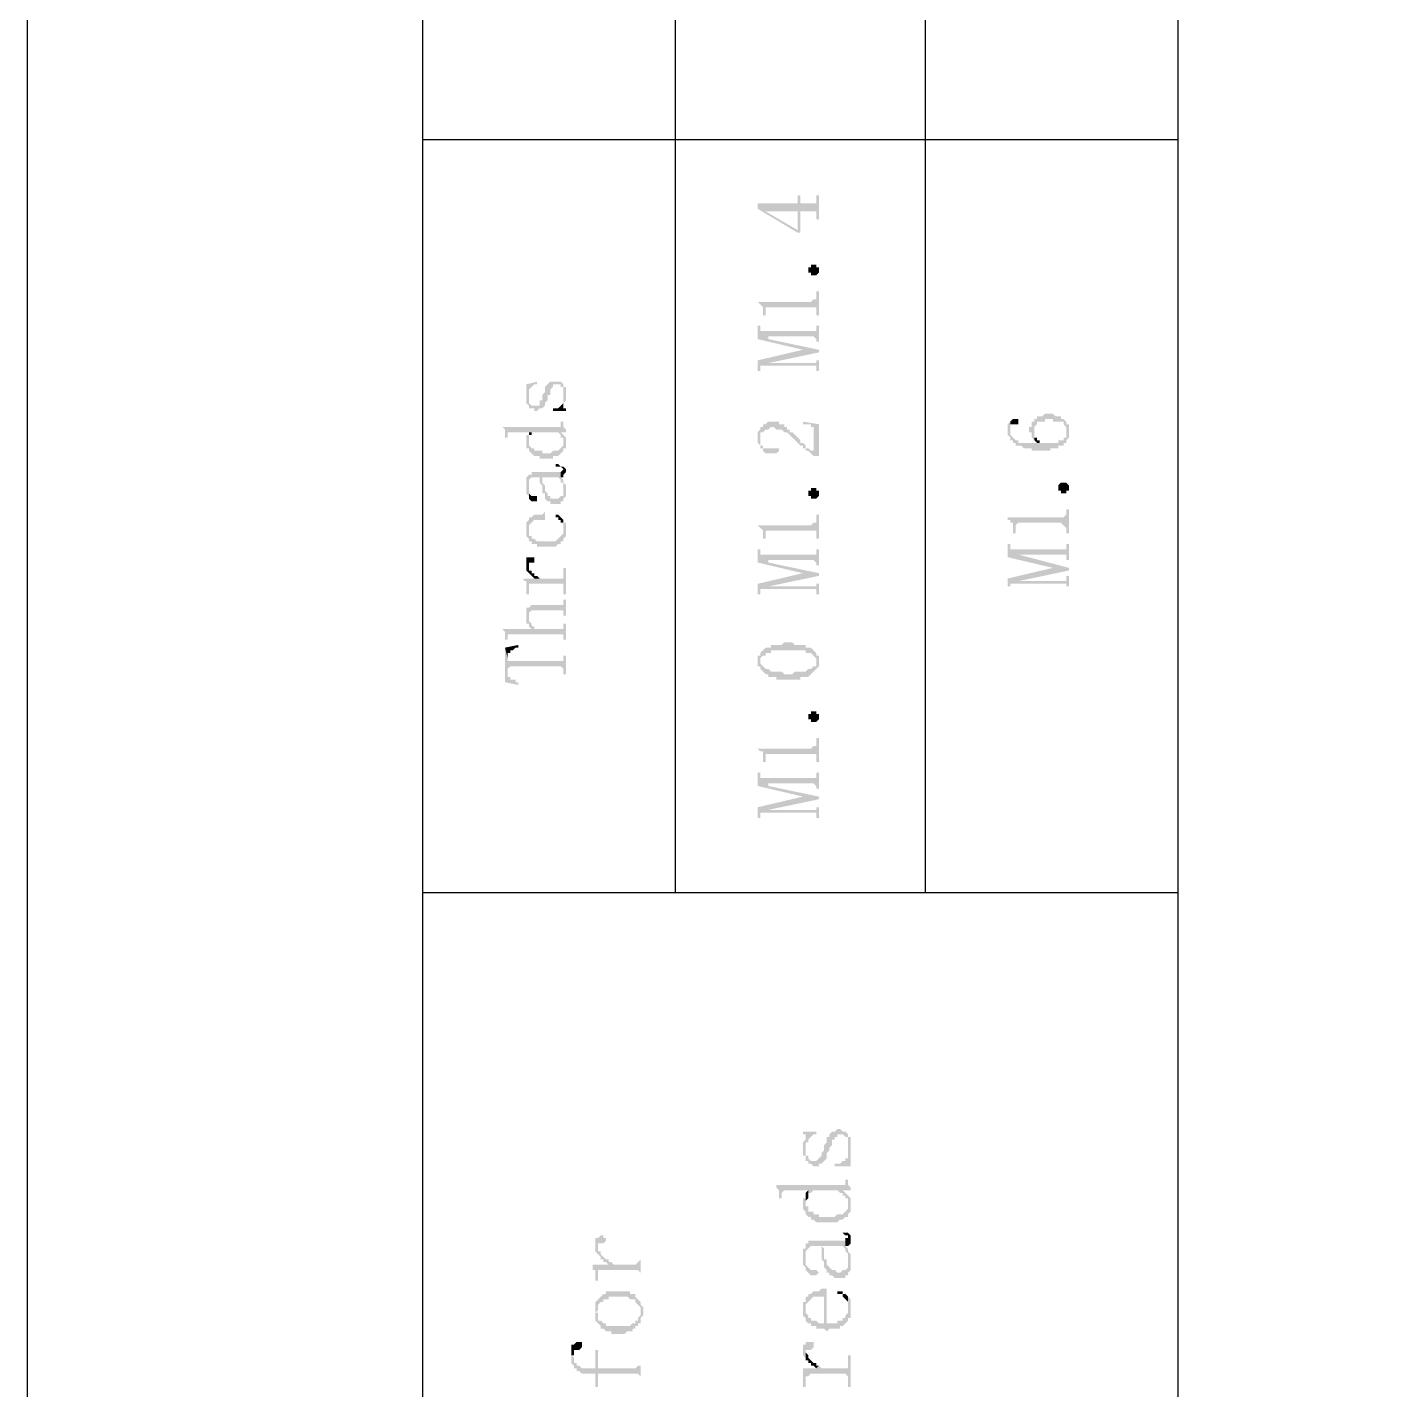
# Model space of a CAD drawing. Header units: millimetres. Extents: x 1186 to 2336, y 1181 to 1549.
# Drawn here: x 1453.55 to 1476.47, y 1390.98 to 1414.1 of the extents above; entities that cross this region are included whole.
import ezdxf

# ---------------------------------------------------------------- set-up
doc = ezdxf.new("R2010")
doc.units = ezdxf.units.MM

msp = doc.modelspace()

# ---------------------------------------------------------------- hatches: boundary and pattern name
at = {"transparency": 33554559}
for points in [[(1465.946, 1411.10742), (1465.946, 1411.01716), (1466.62298, 1410.61097), (1466.66811, 1410.61097), (1466.66811, 1410.97203), (1466.93891, 1410.97203), (1466.93891, 1410.83663), (1466.98404, 1410.83663), (1466.98404, 1411.24282), (1466.93891, 1411.24282), (1466.93891, 1411.15256), (1466.93891, 1411.10742), (1466.66811, 1411.10742), (1466.66811, 1411.24282), (1466.62298, 1411.24282), (1466.62298, 1410.6561), (1466.08139, 1410.97203), (1466.08139, 1410.97203)], [(1465.946, 1411.10742), (1466.08139, 1410.97203), (1466.62298, 1410.97203), (1466.62298, 1410.6561), (1466.62298, 1411.10742)], [(1466.98404, 1409.97912), (1466.98404, 1409.93399), (1466.98404, 1409.93399), (1466.93891, 1409.88885), (1466.84864, 1409.88885), (1466.84864, 1409.93399), (1466.80351, 1409.93399), (1466.80351, 1409.97912), (1466.80351, 1410.02425), (1466.84864, 1410.02425), (1466.84864, 1410.06938), (1466.93891, 1410.06938), (1466.93891, 1410.02425), (1466.98404, 1410.02425), (1466.98404, 1409.97912)], [(1465.946, 1409.43753), (1465.946, 1409.43753), (1465.99113, 1409.3924), (1465.99113, 1409.3924), (1466.03626, 1409.34727), (1466.03626, 1409.30214), (1466.03626, 1409.21187), (1466.08139, 1409.21187), (1466.08139, 1409.34727), (1466.93891, 1409.34727), (1466.93891, 1409.30214), (1466.93891, 1409.21187), (1466.98404, 1409.21187), (1466.98404, 1409.61806), (1466.93891, 1409.61806), (1466.93891, 1409.5278), (1466.93891, 1409.48266), (1466.89377, 1409.48266), (1466.84864, 1409.43753)], [(1465.946, 1409.03134), (1465.946, 1408.80568), (1466.71324, 1408.62515), (1466.71324, 1408.62515), (1466.98404, 1408.58002), (1466.98404, 1408.62515), (1466.12653, 1408.80568), (1466.12653, 1408.85081), (1466.03626, 1408.94108), (1465.99113, 1408.94108), (1465.99113, 1409.03134)], [(1466.03626, 1408.94108), (1466.12653, 1408.85081), (1466.89377, 1408.85081), (1466.93891, 1408.80568), (1466.93891, 1408.76055), (1466.98404, 1408.76055), (1466.98404, 1409.03134), (1466.93891, 1409.03134), (1466.93891, 1408.98621), (1466.93891, 1408.94108), (1466.89377, 1408.94108)], [(1465.946, 1408.44462), (1465.946, 1408.2641), (1465.99113, 1408.2641), (1465.99113, 1408.30923), (1465.99113, 1408.35436), (1466.03626, 1408.35436), (1466.12653, 1408.39949), (1466.98404, 1408.58002), (1466.71324, 1408.62515)], [(1466.03626, 1408.35436), (1466.93891, 1408.35436), (1466.93891, 1408.2641), (1466.98404, 1408.2641), (1466.98404, 1408.44462), (1466.93891, 1408.44462), (1466.93891, 1408.39949), (1466.12653, 1408.39949)], [(1462.0195, 1408.03844), (1462.0195, 1407.9933), (1462.06463, 1407.67738), (1462.06463, 1407.85791), (1462.06463, 1407.90304), (1462.06463, 1407.94817), (1462.10976, 1407.9933), (1462.10976, 1407.9933), (1462.15489, 1408.03844), (1462.20003, 1408.03844), (1462.20003, 1408.08357)], [(1462.0195, 1407.85791), (1462.0195, 1407.76764), (1462.0195, 1407.72251), (1462.06463, 1407.67738), (1462.0195, 1407.9933), (1462.0195, 1407.94817)], [(1462.06463, 1407.67738), (1462.06463, 1407.63225), (1462.15489, 1407.63225), (1462.15489, 1407.58711), (1462.20003, 1407.58711), (1462.24516, 1407.63225), (1462.29029, 1407.63225), (1462.33542, 1407.67738), (1462.33542, 1407.72251), (1462.33542, 1407.72251), (1462.38056, 1407.76764), (1462.38056, 1407.81277), (1462.38056, 1407.85791), (1462.42569, 1407.85791), (1462.42569, 1407.94817), (1462.42569, 1407.94817), (1462.47082, 1407.9933), (1462.47082, 1408.03844), (1462.60622, 1408.03844), (1462.60622, 1407.9933), (1462.65135, 1407.9933), (1462.65135, 1407.94817), (1462.65135, 1407.67738), (1462.65135, 1407.72251), (1462.69648, 1407.76764), (1462.69648, 1407.85791), (1462.69648, 1407.9933), (1462.65135, 1407.9933), (1462.65135, 1408.03844), (1462.65135, 1408.03844), (1462.60622, 1408.08357), (1462.42569, 1408.08357), (1462.38056, 1408.03844), (1462.38056, 1408.03844), (1462.33542, 1407.9933), (1462.33542, 1407.94817), (1462.33542, 1407.90304), (1462.29029, 1407.85791), (1462.29029, 1407.81277), (1462.29029, 1407.76764), (1462.24516, 1407.76764), (1462.24516, 1407.67738), (1462.10976, 1407.67738), (1462.06463, 1407.72251), (1462.06463, 1407.76764), (1462.06463, 1407.85791)], [(1462.47082, 1407.63225), (1462.47082, 1407.58711), (1462.69648, 1407.58711), (1462.69648, 1407.63225), (1462.65135, 1407.63225), (1462.65135, 1407.85791), (1462.65135, 1407.81277), (1462.65135, 1407.72251), (1462.65135, 1407.72251), (1462.60622, 1407.67738), (1462.60622, 1407.67738), (1462.56108, 1407.63225), (1462.51595, 1407.63225)], [(1470.54948, 1407.27119), (1470.54948, 1407.22606), (1470.59461, 1407.22606), (1470.59461, 1407.13579), (1470.59461, 1407.13579), (1470.63974, 1407.09066), (1470.63974, 1407.27119), (1470.63974, 1407.31632), (1470.63974, 1407.31632), (1470.68488, 1407.36145), (1470.68488, 1407.40658), (1470.82027, 1407.40658), (1470.82027, 1407.45172), (1470.95567, 1407.45172), (1470.95567, 1407.40658), (1471.1362, 1407.40658), (1471.1362, 1407.36145), (1471.1362, 1407.36145), (1471.18133, 1407.31632), (1471.18133, 1407.09066), (1471.22646, 1407.13579), (1471.22646, 1407.22606), (1471.22646, 1407.27119), (1471.22646, 1407.36145), (1471.18133, 1407.36145), (1471.18133, 1407.40658), (1471.18133, 1407.40658), (1471.1362, 1407.45172), (1471.09106, 1407.45172), (1471.09106, 1407.49685), (1471.0008, 1407.49685), (1470.95567, 1407.54198), (1470.82027, 1407.54198), (1470.77514, 1407.49685), (1470.68488, 1407.49685), (1470.68488, 1407.45172), (1470.63974, 1407.45172), (1470.63974, 1407.40658), (1470.59461, 1407.40658), (1470.59461, 1407.36145), (1470.59461, 1407.31632), (1470.54948, 1407.31632)], [(1461.61331, 1407.31632), (1461.61331, 1407.31632), (1461.65844, 1407.27119), (1461.65844, 1407.22606), (1461.65844, 1407.13579), (1461.70357, 1407.13579), (1461.70357, 1407.22606), (1462.10976, 1407.22606), (1462.10976, 1407.18092), (1462.10976, 1407.22606), (1462.69648, 1407.22606), (1462.69648, 1407.27119), (1462.69648, 1407.27119), (1462.65135, 1407.31632), (1462.65135, 1407.36145), (1462.65135, 1407.40658), (1462.60622, 1407.40658), (1462.60622, 1407.36145), (1462.60622, 1407.31632), (1462.56108, 1407.31632)], [(1465.946, 1407.13579), (1465.946, 1407.09066), (1465.946, 1407.04553), (1465.99113, 1407.0004), (1465.99113, 1407.13579), (1465.99113, 1407.22606), (1466.03626, 1407.22606), (1466.08139, 1407.27119), (1466.12653, 1407.27119), (1466.17166, 1407.31632), (1466.21679, 1407.31632), (1466.26192, 1407.27119), (1466.35219, 1407.27119), (1466.39732, 1407.22606), (1466.44245, 1407.22606), (1466.48758, 1407.18092), (1466.48758, 1407.18092), (1466.53272, 1407.13579), (1466.53272, 1407.13579), (1466.57785, 1407.09066), (1466.57785, 1407.09066), (1466.62298, 1407.04553), (1466.62298, 1407.04553), (1466.66811, 1407.0004), (1466.71324, 1407.0004), (1466.71324, 1406.95526), (1466.75838, 1406.95526), (1466.75838, 1406.91013), (1466.80351, 1406.91013), (1466.84864, 1406.865), (1466.84864, 1406.865), (1466.89377, 1406.81987), (1466.89377, 1406.91013), (1466.84864, 1406.91013), (1466.80351, 1406.95526), (1466.75838, 1406.95526), (1466.75838, 1407.0004), (1466.75838, 1407.0004), (1466.71324, 1407.04553), (1466.66811, 1407.04553), (1466.66811, 1407.09066), (1466.66811, 1407.09066), (1466.62298, 1407.13579), (1466.62298, 1407.13579), (1466.57785, 1407.18092), (1466.57785, 1407.18092), (1466.53272, 1407.22606), (1466.48758, 1407.22606), (1466.48758, 1407.27119), (1466.44245, 1407.27119), (1466.44245, 1407.31632), (1466.39732, 1407.31632), (1466.39732, 1407.36145), (1466.30705, 1407.36145), (1466.30705, 1407.40658), (1466.12653, 1407.40658), (1466.08139, 1407.36145), (1466.03626, 1407.36145), (1466.03626, 1407.31632), (1465.99113, 1407.31632), (1465.99113, 1407.27119), (1465.99113, 1407.27119), (1465.946, 1407.22606), (1465.946, 1407.18092), (1465.946, 1407.18092)], [(1466.71324, 1407.40658), (1466.71324, 1407.36145), (1466.84864, 1407.36145), (1466.84864, 1407.31632), (1466.89377, 1407.31632), (1466.89377, 1406.81987), (1466.98404, 1406.81987), (1466.98404, 1407.36145)], [(1470.18842, 1407.27119), (1470.18842, 1407.22606), (1470.18842, 1407.18092), (1470.23355, 1407.13579), (1470.23355, 1407.09066), (1470.27869, 1407.09066), (1470.27869, 1407.04553), (1470.32382, 1407.04553), (1470.32382, 1407.0004), (1470.41408, 1407.0004), (1470.45921, 1406.95526), (1470.59461, 1406.95526), (1470.59461, 1406.91013), (1470.91054, 1406.91013), (1470.91054, 1406.95526), (1471.04593, 1406.95526), (1471.04593, 1407.0004), (1471.1362, 1407.0004), (1471.1362, 1407.04553), (1471.18133, 1407.04553), (1471.18133, 1407.09066), (1471.18133, 1407.22606), (1471.18133, 1407.13579), (1471.1362, 1407.13579), (1471.1362, 1407.09066), (1471.04593, 1407.09066), (1471.04593, 1407.04553), (1470.36895, 1407.04553), (1470.36895, 1407.09066), (1470.32382, 1407.09066), (1470.27869, 1407.13579), (1470.27869, 1407.13579), (1470.23355, 1407.18092), (1470.23355, 1407.22606), (1470.23355, 1407.40658), (1470.18842, 1407.36145), (1470.18842, 1407.31632)], [(1470.23355, 1407.40658), (1470.23355, 1407.27119), (1470.23355, 1407.36145), (1470.36895, 1407.36145), (1470.36895, 1407.45172), (1470.27869, 1407.45172)], [(1470.63974, 1407.09066), (1470.63974, 1407.09066), (1470.68488, 1407.04553), (1470.73001, 1407.04553), (1470.73001, 1407.09066), (1470.68488, 1407.09066), (1470.68488, 1407.13579), (1470.63974, 1407.13579), (1470.63974, 1407.18092), (1470.63974, 1407.27119)], [(1462.0195, 1407.04553), (1462.0195, 1407.0004), (1462.0195, 1406.95526), (1462.06463, 1406.95526), (1462.06463, 1406.91013), (1462.06463, 1406.91013), (1462.10976, 1406.865), (1462.10976, 1406.865), (1462.15489, 1406.81987), (1462.24516, 1406.81987), (1462.24516, 1406.77473), (1462.47082, 1406.77473), (1462.47082, 1406.81987), (1462.56108, 1406.81987), (1462.60622, 1406.865), (1462.60622, 1406.865), (1462.65135, 1406.91013), (1462.65135, 1407.04553), (1462.65135, 1407.0004), (1462.65135, 1407.0004), (1462.60622, 1406.95526), (1462.60622, 1406.95526), (1462.56108, 1406.91013), (1462.47082, 1406.91013), (1462.42569, 1406.865), (1462.29029, 1406.865), (1462.29029, 1406.91013), (1462.15489, 1406.91013), (1462.15489, 1406.95526), (1462.10976, 1406.95526), (1462.06463, 1407.0004), (1462.06463, 1407.18092), (1462.0195, 1407.18092), (1462.0195, 1407.13579), (1462.0195, 1407.09066)], [(1462.06463, 1407.18092), (1462.06463, 1407.09066), (1462.06463, 1407.18092), (1462.10976, 1407.18092), (1462.10976, 1407.22606), (1462.06463, 1407.22606)], [(1462.56108, 1407.22606), (1462.60622, 1407.18092), (1462.60622, 1407.13579), (1462.65135, 1407.13579), (1462.65135, 1406.91013), (1462.65135, 1406.95526), (1462.69648, 1406.95526), (1462.69648, 1407.0004), (1462.69648, 1407.04553), (1462.69648, 1407.09066), (1462.69648, 1407.13579), (1462.65135, 1407.18092), (1462.65135, 1407.18092), (1462.60622, 1407.22606)], [(1465.99113, 1407.0004), (1465.99113, 1406.95526), (1466.03626, 1406.95526), (1466.03626, 1406.91013), (1466.03626, 1406.91013), (1466.08139, 1406.865), (1466.26192, 1406.865), (1466.30705, 1406.91013), (1466.30705, 1406.95526), (1466.03626, 1406.95526), (1466.03626, 1407.0004), (1465.99113, 1407.0004), (1465.99113, 1407.09066), (1465.99113, 1407.09066)], [(1462.51595, 1406.68447), (1462.51595, 1406.63934), (1462.60622, 1406.63934), (1462.65135, 1406.59421), (1462.65135, 1406.45881), (1462.65135, 1406.50394), (1462.65135, 1406.50394), (1462.69648, 1406.54907), (1462.69648, 1406.59421), (1462.65135, 1406.63934), (1462.60622, 1406.63934), (1462.56108, 1406.68447)], [(1462.60622, 1406.54907), (1462.60622, 1406.45881), (1462.65135, 1406.45881), (1462.65135, 1406.59421), (1462.65135, 1406.59421)], [(1462.0195, 1406.32341), (1462.0195, 1406.27828), (1462.0195, 1406.18802), (1462.0195, 1406.18802), (1462.06463, 1406.14288), (1462.06463, 1406.32341), (1462.06463, 1406.41368), (1462.06463, 1406.41368), (1462.10976, 1406.45881), (1462.24516, 1406.45881), (1462.24516, 1406.36854), (1462.29029, 1406.32341), (1462.29029, 1406.27828), (1462.29029, 1406.45881), (1462.56108, 1406.45881), (1462.60622, 1406.41368), (1462.60622, 1406.36854), (1462.65135, 1406.36854), (1462.65135, 1406.27828), (1462.65135, 1406.23315), (1462.65135, 1406.41368), (1462.65135, 1406.41368), (1462.60622, 1406.45881), (1462.60622, 1406.54907), (1462.10976, 1406.54907), (1462.10976, 1406.50394), (1462.06463, 1406.50394), (1462.0195, 1406.45881)], [(1462.29029, 1406.27828), (1462.29029, 1406.18802), (1462.33542, 1406.18802), (1462.33542, 1406.14288), (1462.33542, 1406.09775), (1462.33542, 1406.09775), (1462.38056, 1406.05262), (1462.42569, 1406.05262), (1462.42569, 1406.00749), (1462.60622, 1406.00749), (1462.60622, 1406.05262), (1462.65135, 1406.05262), (1462.65135, 1406.09775), (1462.65135, 1406.09775), (1462.69648, 1406.14288), (1462.69648, 1406.23315), (1462.69648, 1406.27828), (1462.69648, 1406.32341), (1462.65135, 1406.36854), (1462.65135, 1406.18802), (1462.65135, 1406.14288), (1462.60622, 1406.14288), (1462.56108, 1406.09775), (1462.42569, 1406.09775), (1462.42569, 1406.14288), (1462.38056, 1406.14288), (1462.38056, 1406.18802), (1462.38056, 1406.18802), (1462.33542, 1406.23315), (1462.33542, 1406.27828), (1462.33542, 1406.32341), (1462.29029, 1406.36854), (1462.29029, 1406.45881)], [(1471.22646, 1406.27828), (1471.22646, 1406.23315), (1471.18133, 1406.23315), (1471.18133, 1406.18802), (1471.09106, 1406.18802), (1471.09106, 1406.23315), (1471.04593, 1406.23315), (1471.04593, 1406.27828), (1471.04593, 1406.32341), (1471.04593, 1406.32341), (1471.09106, 1406.36854), (1471.18133, 1406.36854), (1471.22646, 1406.32341), (1471.22646, 1406.27828)], [(1462.06463, 1406.14288), (1462.06463, 1406.09775), (1462.06463, 1406.09775), (1462.10976, 1406.05262), (1462.20003, 1406.05262), (1462.20003, 1406.09775), (1462.20003, 1406.14288), (1462.10976, 1406.14288), (1462.06463, 1406.18802), (1462.06463, 1406.32341)], [(1466.98404, 1406.18802), (1466.98404, 1406.14288), (1466.98404, 1406.14288), (1466.93891, 1406.09775), (1466.84864, 1406.09775), (1466.84864, 1406.14288), (1466.80351, 1406.14288), (1466.80351, 1406.18802), (1466.80351, 1406.23315), (1466.84864, 1406.23315), (1466.84864, 1406.27828), (1466.93891, 1406.27828), (1466.93891, 1406.23315), (1466.98404, 1406.23315), (1466.98404, 1406.18802)], [(1462.0195, 1405.69156), (1462.06463, 1405.6013), (1462.06463, 1405.64643), (1462.06463, 1405.64643), (1462.10976, 1405.69156), (1462.10976, 1405.69156), (1462.15489, 1405.73669), (1462.33542, 1405.73669), (1462.33542, 1405.28537), (1462.51595, 1405.28537), (1462.56108, 1405.3305), (1462.60622, 1405.3305), (1462.60622, 1405.37564), (1462.65135, 1405.37564), (1462.65135, 1405.42077), (1462.65135, 1405.42077), (1462.69648, 1405.4659), (1462.69648, 1405.51103), (1462.69648, 1405.6013), (1462.69648, 1405.64643), (1462.69648, 1405.69156), (1462.65135, 1405.69156), (1462.65135, 1405.73669), (1462.65135, 1405.6013), (1462.65135, 1405.51103), (1462.65135, 1405.51103), (1462.60622, 1405.4659), (1462.60622, 1405.4659), (1462.56108, 1405.42077), (1462.56108, 1405.42077), (1462.51595, 1405.37564), (1462.33542, 1405.37564), (1462.33542, 1405.87209), (1462.33542, 1405.87209), (1462.29029, 1405.82696), (1462.15489, 1405.82696), (1462.10976, 1405.78183), (1462.06463, 1405.78183), (1462.06463, 1405.73669), (1462.06463, 1405.73669)], [(1470.18842, 1405.78183), (1470.18842, 1405.73669), (1470.23355, 1405.73669), (1470.23355, 1405.69156), (1470.27869, 1405.69156), (1470.27869, 1405.64643), (1470.27869, 1405.51103), (1470.32382, 1405.51103), (1470.32382, 1405.64643), (1470.32382, 1405.64643), (1470.36895, 1405.69156), (1471.09106, 1405.69156), (1471.1362, 1405.64643), (1471.1362, 1405.64643), (1471.18133, 1405.6013), (1471.18133, 1405.51103), (1471.22646, 1405.51103), (1471.22646, 1405.91722), (1471.18133, 1405.91722), (1471.18133, 1405.82696), (1471.18133, 1405.82696), (1471.1362, 1405.78183), (1471.09106, 1405.78183)], [(1462.0195, 1405.55617), (1462.0195, 1405.4659), (1462.0195, 1405.4659), (1462.06463, 1405.42077), (1462.06463, 1405.37564), (1462.10976, 1405.37564), (1462.10976, 1405.3305), (1462.20003, 1405.3305), (1462.20003, 1405.28537), (1462.33542, 1405.28537), (1462.33542, 1405.37564), (1462.20003, 1405.37564), (1462.15489, 1405.42077), (1462.10976, 1405.42077), (1462.10976, 1405.4659), (1462.06463, 1405.4659), (1462.06463, 1405.51103), (1462.06463, 1405.6013), (1462.0195, 1405.69156), (1462.0195, 1405.64643), (1462.0195, 1405.6013)], [(1462.51595, 1405.78183), (1462.56108, 1405.78183), (1462.56108, 1405.73669), (1462.60622, 1405.73669), (1462.60622, 1405.69156), (1462.65135, 1405.69156), (1462.65135, 1405.64643), (1462.65135, 1405.6013), (1462.65135, 1405.73669), (1462.65135, 1405.73669), (1462.60622, 1405.78183), (1462.60622, 1405.78183), (1462.56108, 1405.82696), (1462.51595, 1405.82696)], [(1465.946, 1405.64643), (1465.946, 1405.64643), (1465.99113, 1405.6013), (1465.99113, 1405.6013), (1466.03626, 1405.55617), (1466.03626, 1405.51103), (1466.03626, 1405.42077), (1466.08139, 1405.42077), (1466.08139, 1405.55617), (1466.93891, 1405.55617), (1466.93891, 1405.51103), (1466.93891, 1405.42077), (1466.98404, 1405.42077), (1466.98404, 1405.82696), (1466.93891, 1405.82696), (1466.93891, 1405.73669), (1466.93891, 1405.69156), (1466.89377, 1405.69156), (1466.84864, 1405.64643)], [(1465.946, 1405.24024), (1465.946, 1405.01458), (1466.71324, 1404.83405), (1466.71324, 1404.83405), (1466.98404, 1404.78892), (1466.98404, 1404.83405), (1466.12653, 1405.01458), (1466.12653, 1405.05971), (1466.03626, 1405.14998), (1465.99113, 1405.14998), (1465.99113, 1405.24024)], [(1466.03626, 1405.14998), (1466.12653, 1405.05971), (1466.89377, 1405.05971), (1466.93891, 1405.01458), (1466.93891, 1404.96945), (1466.98404, 1404.96945), (1466.98404, 1405.24024), (1466.93891, 1405.24024), (1466.93891, 1405.19511), (1466.93891, 1405.14998), (1466.89377, 1405.14998)], [(1470.18842, 1405.3305), (1470.18842, 1405.10484), (1470.95567, 1404.92432), (1470.95567, 1404.92432), (1471.22646, 1404.87918), (1471.22646, 1404.92432), (1470.36895, 1405.14998), (1470.36895, 1405.14998), (1470.27869, 1405.24024), (1470.23355, 1405.24024), (1470.23355, 1405.28537), (1470.23355, 1405.3305)], [(1470.27869, 1405.24024), (1470.36895, 1405.14998), (1471.18133, 1405.14998), (1471.18133, 1405.10484), (1471.18133, 1405.05971), (1471.22646, 1405.05971), (1471.22646, 1405.3305), (1471.18133, 1405.3305), (1471.18133, 1405.28537), (1471.18133, 1405.24024), (1471.1362, 1405.24024)], [(1462.0195, 1405.01458), (1462.0195, 1404.92432), (1462.0195, 1404.87918), (1462.06463, 1404.83405), (1462.06463, 1404.96945), (1462.06463, 1405.01458), (1462.15489, 1405.01458), (1462.15489, 1405.05971), (1462.15489, 1405.10484), (1462.0195, 1405.10484), (1462.0195, 1405.05971)], [(1462.06463, 1404.83405), (1462.06463, 1404.83405), (1462.10976, 1404.78892), (1462.10976, 1404.78892), (1462.15489, 1404.74379), (1462.24516, 1404.74379), (1462.20003, 1404.78892), (1462.15489, 1404.78892), (1462.15489, 1404.83405), (1462.10976, 1404.83405), (1462.10976, 1404.87918), (1462.06463, 1404.87918), (1462.06463, 1404.92432), (1462.06463, 1404.96945)], [(1461.97437, 1404.74379), (1461.97437, 1404.69865), (1462.0195, 1404.69865), (1462.0195, 1404.60839), (1462.0195, 1404.56326), (1462.0195, 1404.47299), (1462.06463, 1404.47299), (1462.06463, 1404.60839), (1462.06463, 1404.65352), (1462.65135, 1404.65352), (1462.65135, 1404.60839), (1462.65135, 1404.47299), (1462.69648, 1404.47299), (1462.69648, 1404.92432), (1462.65135, 1404.92432), (1462.65135, 1404.78892), (1462.65135, 1404.74379), (1462.20003, 1404.74379)], [(1465.946, 1404.65352), (1465.946, 1404.47299), (1465.99113, 1404.47299), (1465.99113, 1404.51813), (1465.99113, 1404.56326), (1466.03626, 1404.56326), (1466.12653, 1404.60839), (1466.98404, 1404.78892), (1466.71324, 1404.83405)], [(1470.18842, 1404.74379), (1470.18842, 1404.60839), (1470.23355, 1404.60839), (1470.23355, 1404.65352), (1470.27869, 1404.65352), (1470.36895, 1404.69865), (1471.22646, 1404.87918), (1470.95567, 1404.92432)], [(1470.27869, 1404.65352), (1471.18133, 1404.65352), (1471.18133, 1404.60839), (1471.22646, 1404.60839), (1471.22646, 1404.78892), (1471.18133, 1404.78892), (1471.18133, 1404.74379), (1471.18133, 1404.69865), (1470.36895, 1404.69865)], [(1466.03626, 1404.56326), (1466.93891, 1404.56326), (1466.93891, 1404.47299), (1466.98404, 1404.47299), (1466.98404, 1404.65352), (1466.93891, 1404.65352), (1466.93891, 1404.60839), (1466.12653, 1404.60839)], [(1462.0195, 1404.11194), (1462.0195, 1404.0668), (1462.0195, 1403.97654), (1462.06463, 1403.97654), (1462.06463, 1403.93141), (1462.06463, 1403.93141), (1462.10976, 1403.88628), (1462.10976, 1403.88628), (1462.15489, 1403.93141), (1462.10976, 1403.93141), (1462.10976, 1403.97654), (1462.10976, 1403.97654), (1462.06463, 1404.02167), (1462.06463, 1404.24733), (1462.0195, 1404.24733), (1462.0195, 1404.15707), (1462.0195, 1404.15707)], [(1462.06463, 1404.24733), (1462.06463, 1404.11194), (1462.06463, 1404.15707), (1462.10976, 1404.2022), (1462.65135, 1404.2022), (1462.65135, 1404.11194), (1462.69648, 1404.11194), (1462.69648, 1404.38273), (1462.65135, 1404.38273), (1462.65135, 1404.3376), (1462.65135, 1404.29247), (1462.10976, 1404.29247)], [(1461.61331, 1403.88628), (1461.61331, 1403.88628), (1461.65844, 1403.84114), (1461.65844, 1403.79601), (1461.65844, 1403.70575), (1461.70357, 1403.70575), (1461.70357, 1403.75088), (1461.70357, 1403.79601), (1462.65135, 1403.79601), (1462.65135, 1403.70575), (1462.69648, 1403.70575), (1462.69648, 1403.97654), (1462.65135, 1403.97654), (1462.65135, 1403.93141), (1462.65135, 1403.88628), (1462.15489, 1403.88628), (1462.15489, 1403.93141), (1462.10976, 1403.88628)], [(1461.65844, 1403.57035), (1461.70357, 1403.38982), (1461.70357, 1403.48009), (1461.74871, 1403.48009), (1461.74871, 1403.52522), (1461.79384, 1403.52522), (1461.83897, 1403.57035), (1461.8841, 1403.57035), (1461.8841, 1403.61548)], [(1461.65844, 1403.57035), (1461.65844, 1402.98363), (1461.8841, 1402.9385), (1461.8841, 1402.98363), (1461.83897, 1402.98363), (1461.83897, 1403.02876), (1461.74871, 1403.02876), (1461.74871, 1403.0739), (1461.70357, 1403.0739), (1461.70357, 1403.16416), (1461.70357, 1403.38982)], [(1465.946, 1403.34469), (1465.946, 1403.25443), (1465.99113, 1403.25443), (1465.99113, 1403.20929), (1465.99113, 1403.34469), (1465.99113, 1403.38982), (1465.99113, 1403.38982), (1466.03626, 1403.43495), (1466.08139, 1403.43495), (1466.08139, 1403.48009), (1466.17166, 1403.48009), (1466.17166, 1403.52522), (1466.75838, 1403.52522), (1466.75838, 1403.48009), (1466.84864, 1403.48009), (1466.89377, 1403.43495), (1466.89377, 1403.43495), (1466.93891, 1403.38982), (1466.93891, 1403.34469), (1466.93891, 1403.48009), (1466.93891, 1403.48009), (1466.89377, 1403.52522), (1466.89377, 1403.52522), (1466.84864, 1403.57035), (1466.75838, 1403.57035), (1466.75838, 1403.61548), (1466.57785, 1403.61548), (1466.53272, 1403.66061), (1466.39732, 1403.66061), (1466.35219, 1403.61548), (1466.17166, 1403.61548), (1466.17166, 1403.57035), (1466.08139, 1403.57035), (1466.03626, 1403.52522), (1466.03626, 1403.52522), (1465.99113, 1403.48009), (1465.99113, 1403.43495), (1465.946, 1403.43495)], [(1461.70357, 1403.38982), (1461.70357, 1403.16416), (1461.70357, 1403.20929), (1461.70357, 1403.20929), (1461.74871, 1403.25443), (1462.60622, 1403.25443), (1462.65135, 1403.20929), (1462.65135, 1403.11903), (1462.69648, 1403.11903), (1462.69648, 1403.43495), (1462.65135, 1403.43495), (1462.65135, 1403.38982), (1462.65135, 1403.34469), (1461.70357, 1403.34469)], [(1465.99113, 1403.20929), (1466.03626, 1403.16416), (1466.03626, 1403.16416), (1466.08139, 1403.11903), (1466.12653, 1403.11903), (1466.12653, 1403.0739), (1466.26192, 1403.0739), (1466.26192, 1403.02876), (1466.66811, 1403.02876), (1466.66811, 1403.0739), (1466.80351, 1403.0739), (1466.84864, 1403.11903), (1466.84864, 1403.11903), (1466.89377, 1403.16416), (1466.89377, 1403.16416), (1466.93891, 1403.20929), (1466.93891, 1403.20929), (1466.98404, 1403.25443), (1466.98404, 1403.29956), (1466.98404, 1403.34469), (1466.98404, 1403.38982), (1466.98404, 1403.43495), (1466.93891, 1403.43495), (1466.93891, 1403.48009), (1466.93891, 1403.29956), (1466.93891, 1403.25443), (1466.89377, 1403.25443), (1466.84864, 1403.20929), (1466.80351, 1403.20929), (1466.75838, 1403.16416), (1466.57785, 1403.16416), (1466.53272, 1403.11903), (1466.39732, 1403.11903), (1466.35219, 1403.16416), (1466.17166, 1403.16416), (1466.12653, 1403.20929), (1466.08139, 1403.20929), (1466.03626, 1403.25443), (1466.03626, 1403.25443), (1465.99113, 1403.29956), (1465.99113, 1403.34469)], [(1466.98404, 1402.39691), (1466.98404, 1402.35178), (1466.98404, 1402.35178), (1466.93891, 1402.30665), (1466.84864, 1402.30665), (1466.84864, 1402.35178), (1466.80351, 1402.35178), (1466.80351, 1402.39691), (1466.80351, 1402.44205), (1466.84864, 1402.44205), (1466.84864, 1402.48718), (1466.93891, 1402.48718), (1466.93891, 1402.44205), (1466.98404, 1402.44205), (1466.98404, 1402.39691)], [(1465.946, 1401.85533), (1465.946, 1401.85533), (1465.99113, 1401.8102), (1466.03626, 1401.8102), (1466.03626, 1401.76506), (1466.03626, 1401.71993), (1466.03626, 1401.62967), (1466.08139, 1401.62967), (1466.08139, 1401.76506), (1466.93891, 1401.76506), (1466.93891, 1401.71993), (1466.93891, 1401.62967), (1466.98404, 1401.62967), (1466.98404, 1402.03586), (1466.93891, 1402.03586), (1466.93891, 1401.94559), (1466.93891, 1401.90046), (1466.89377, 1401.90046), (1466.84864, 1401.85533)], [(1465.946, 1401.44914), (1465.946, 1401.22348), (1466.71324, 1401.04295), (1466.71324, 1401.04295), (1466.98404, 1400.99782), (1466.98404, 1401.04295), (1466.12653, 1401.22348), (1466.12653, 1401.26861), (1466.03626, 1401.35887), (1465.99113, 1401.35887), (1465.99113, 1401.44914)], [(1466.03626, 1401.35887), (1466.12653, 1401.26861), (1466.89377, 1401.26861), (1466.93891, 1401.22348), (1466.93891, 1401.17835), (1466.98404, 1401.17835), (1466.98404, 1401.44914), (1466.93891, 1401.44914), (1466.93891, 1401.40401), (1466.93891, 1401.35887), (1466.89377, 1401.35887)], [(1465.946, 1400.86242), (1465.946, 1400.68189), (1465.99113, 1400.68189), (1465.99113, 1400.72702), (1465.99113, 1400.77216), (1466.03626, 1400.77216), (1466.12653, 1400.81729), (1466.98404, 1400.99782), (1466.71324, 1401.04295)], [(1466.03626, 1400.77216), (1466.93891, 1400.77216), (1466.93891, 1400.68189), (1466.98404, 1400.68189), (1466.98404, 1400.86242), (1466.93891, 1400.86242), (1466.93891, 1400.81729), (1466.12653, 1400.81729)], [(1466.71324, 1395.35629), (1466.71324, 1395.31116), (1466.75838, 1395.31116), (1466.75838, 1394.90497), (1466.75838, 1395.0855), (1466.75838, 1395.17577), (1466.80351, 1395.17577), (1466.80351, 1395.2209), (1466.84864, 1395.26603), (1466.84864, 1395.26603), (1466.89377, 1395.31116), (1466.93891, 1395.31116), (1466.93891, 1395.35629)], [(1466.71324, 1395.0855), (1466.71324, 1394.95011), (1466.75838, 1394.95011), (1466.75838, 1394.90497), (1466.75838, 1395.26603), (1466.75838, 1395.2209), (1466.71324, 1395.17577)], [(1466.75838, 1394.90497), (1466.75838, 1394.85984), (1466.80351, 1394.85984), (1466.80351, 1394.81471), (1466.84864, 1394.81471), (1466.89377, 1394.76958), (1466.98404, 1394.76958), (1466.98404, 1394.81471), (1467.02917, 1394.81471), (1467.0743, 1394.85984), (1467.0743, 1394.85984), (1467.11943, 1394.90497), (1467.11943, 1394.99524), (1467.16457, 1395.04037), (1467.16457, 1395.0855), (1467.2097, 1395.13063), (1467.2097, 1395.2209), (1467.25483, 1395.2209), (1467.25483, 1395.26603), (1467.29996, 1395.26603), (1467.29996, 1395.31116), (1467.39023, 1395.31116), (1467.43536, 1395.26603), (1467.48049, 1395.26603), (1467.48049, 1395.2209), (1467.48049, 1395.0855), (1467.52562, 1394.85984), (1467.52562, 1394.90497), (1467.52562, 1394.99524), (1467.52562, 1395.17577), (1467.52562, 1395.26603), (1467.48049, 1395.26603), (1467.48049, 1395.31116), (1467.48049, 1395.31116), (1467.43536, 1395.35629), (1467.39023, 1395.35629), (1467.34509, 1395.40143), (1467.29996, 1395.40143), (1467.25483, 1395.35629), (1467.2097, 1395.35629), (1467.16457, 1395.31116), (1467.16457, 1395.26603), (1467.11943, 1395.26603), (1467.11943, 1395.17577), (1467.0743, 1395.13063), (1467.0743, 1395.04037), (1467.02917, 1394.99524), (1467.02917, 1394.95011), (1466.98404, 1394.90497), (1466.98404, 1394.90497), (1466.93891, 1394.85984), (1466.84864, 1394.85984), (1466.80351, 1394.90497), (1466.80351, 1394.95011), (1466.75838, 1394.95011), (1466.75838, 1395.0855)], [(1467.25483, 1394.81471), (1467.25483, 1394.76958), (1467.52562, 1394.76958), (1467.52562, 1394.81471), (1467.52562, 1394.85984), (1467.52562, 1394.85984), (1467.48049, 1395.0855), (1467.48049, 1394.99524), (1467.48049, 1394.90497), (1467.43536, 1394.90497), (1467.43536, 1394.85984), (1467.39023, 1394.85984), (1467.34509, 1394.81471), (1467.29996, 1394.81471)], [(1466.26192, 1394.45365), (1466.26192, 1394.40852), (1466.30705, 1394.36339), (1466.30705, 1394.22799), (1466.35219, 1394.22799), (1466.35219, 1394.31825), (1466.35219, 1394.31825), (1466.39732, 1394.36339), (1466.80351, 1394.36339), (1466.80351, 1394.31825), (1466.84864, 1394.31825), (1466.89377, 1394.36339), (1467.29996, 1394.36339), (1467.34509, 1394.31825), (1467.39023, 1394.31825), (1467.39023, 1394.36339), (1467.52562, 1394.36339), (1467.52562, 1394.40852), (1467.48049, 1394.45365), (1467.48049, 1394.54392), (1467.43536, 1394.54392), (1467.43536, 1394.49878), (1467.43536, 1394.45365), (1467.39023, 1394.45365)], [(1466.75838, 1394.27312), (1466.75838, 1394.13773), (1466.75838, 1394.18286), (1466.80351, 1394.22799), (1466.80351, 1394.27312), (1466.80351, 1394.36339), (1466.80351, 1394.36339), (1466.75838, 1394.31825)], [(1467.39023, 1394.31825), (1467.39023, 1394.27312), (1467.43536, 1394.27312), (1467.43536, 1394.22799), (1467.48049, 1394.22799), (1467.48049, 1393.9572), (1467.52562, 1394.00233), (1467.52562, 1394.13773), (1467.52562, 1394.18286), (1467.52562, 1394.22799), (1467.48049, 1394.27312), (1467.48049, 1394.27312), (1467.43536, 1394.31825), (1467.43536, 1394.31825), (1467.39023, 1394.36339)], [(1466.71324, 1394.13773), (1466.71324, 1394.04746), (1466.75838, 1394.00233), (1466.75838, 1393.9572), (1466.80351, 1393.91207), (1466.84864, 1393.91207), (1466.84864, 1393.86693), (1466.89377, 1393.86693), (1466.93891, 1393.8218), (1467.29996, 1393.8218), (1467.34509, 1393.86693), (1467.39023, 1393.86693), (1467.43536, 1393.91207), (1467.48049, 1393.91207), (1467.48049, 1394.13773), (1467.48049, 1394.04746), (1467.43536, 1394.00233), (1467.43536, 1394.00233), (1467.39023, 1393.9572), (1467.29996, 1393.9572), (1467.25483, 1393.91207), (1466.98404, 1393.91207), (1466.98404, 1393.9572), (1466.89377, 1393.9572), (1466.89377, 1394.00233), (1466.80351, 1394.00233), (1466.80351, 1394.09259), (1466.75838, 1394.09259), (1466.75838, 1394.27312), (1466.75838, 1394.22799), (1466.71324, 1394.22799), (1466.71324, 1394.18286)], [(1467.34509, 1393.64127), (1467.39023, 1393.64127), (1467.43536, 1393.59614), (1467.48049, 1393.59614), (1467.48049, 1393.41561), (1467.52562, 1393.46074), (1467.52562, 1393.55101), (1467.52562, 1393.59614), (1467.48049, 1393.64127), (1467.39023, 1393.64127)], [(1463.19293, 1393.41561), (1463.19293, 1393.32535), (1463.19293, 1393.32535), (1463.23807, 1393.28021), (1463.23807, 1393.41561), (1463.23807, 1393.46074), (1463.32833, 1393.46074), (1463.37346, 1393.50588), (1463.37346, 1393.55101), (1463.32833, 1393.55101), (1463.32833, 1393.59614), (1463.2832, 1393.59614), (1463.23807, 1393.55101), (1463.19293, 1393.55101), (1463.19293, 1393.46074)], [(1463.23807, 1393.28021), (1463.23807, 1393.28021), (1463.2832, 1393.23508), (1463.2832, 1393.18995), (1463.32833, 1393.18995), (1463.32833, 1393.14482), (1463.37346, 1393.14482), (1463.4186, 1393.09969), (1463.4186, 1393.18995), (1463.37346, 1393.18995), (1463.32833, 1393.23508), (1463.32833, 1393.23508), (1463.2832, 1393.28021), (1463.2832, 1393.32535), (1463.23807, 1393.32535), (1463.23807, 1393.41561)], [(1466.71324, 1393.23508), (1466.71324, 1393.18995), (1466.71324, 1393.09969), (1466.75838, 1393.05455), (1466.75838, 1393.00942), (1466.75838, 1393.23508), (1466.75838, 1393.32535), (1466.80351, 1393.37048), (1466.80351, 1393.37048), (1466.84864, 1393.41561), (1467.02917, 1393.41561), (1467.02917, 1393.18995), (1467.02917, 1393.41561), (1467.39023, 1393.41561), (1467.43536, 1393.37048), (1467.43536, 1393.32535), (1467.43536, 1393.32535), (1467.48049, 1393.28021), (1467.48049, 1393.23508), (1467.48049, 1393.14482), (1467.48049, 1393.32535), (1467.48049, 1393.37048), (1467.43536, 1393.41561), (1467.43536, 1393.50588), (1466.80351, 1393.50588), (1466.80351, 1393.46074), (1466.75838, 1393.46074), (1466.75838, 1393.37048), (1466.71324, 1393.37048), (1466.71324, 1393.28021)], [(1467.02917, 1393.18995), (1467.0743, 1393.14482), (1467.0743, 1393.05455), (1467.0743, 1393.05455), (1467.11943, 1393.00942), (1467.11943, 1392.96429), (1467.16457, 1392.96429), (1467.16457, 1392.91916), (1467.2097, 1392.91916), (1467.25483, 1392.87403), (1467.43536, 1392.87403), (1467.43536, 1392.91916), (1467.48049, 1392.91916), (1467.48049, 1392.96429), (1467.52562, 1393.00942), (1467.52562, 1393.14482), (1467.52562, 1393.23508), (1467.52562, 1393.28021), (1467.52562, 1393.28021), (1467.48049, 1393.32535), (1467.48049, 1393.05455), (1467.48049, 1393.05455), (1467.43536, 1393.00942), (1467.39023, 1393.00942), (1467.34509, 1392.96429), (1467.29996, 1392.96429), (1467.25483, 1393.00942), (1467.2097, 1393.00942), (1467.16457, 1393.05455), (1467.16457, 1393.05455), (1467.11943, 1393.09969), (1467.11943, 1393.18995), (1467.0743, 1393.18995), (1467.0743, 1393.37048), (1467.02917, 1393.41561)], [(1467.43536, 1393.50588), (1467.43536, 1393.41561), (1467.48049, 1393.41561), (1467.48049, 1393.55101), (1467.43536, 1393.55101)], [(1463.1478, 1393.09969), (1463.1478, 1393.00942), (1463.19293, 1393.00942), (1463.19293, 1392.91916), (1463.19293, 1392.82889), (1463.23807, 1392.82889), (1463.23807, 1392.96429), (1463.23807, 1393.00942), (1463.91505, 1393.00942), (1463.96018, 1392.96429), (1463.96018, 1392.82889), (1463.96018, 1393.32535), (1463.96018, 1393.18995), (1463.96018, 1393.18995), (1463.91505, 1393.14482), (1463.91505, 1393.14482), (1463.86992, 1393.09969), (1463.50886, 1393.09969), (1463.46373, 1393.14482), (1463.4186, 1393.14482), (1463.4186, 1393.09969)], [(1466.75838, 1393.00942), (1466.75838, 1393.00942), (1466.80351, 1392.96429), (1466.80351, 1392.96429), (1466.84864, 1392.91916), (1466.93891, 1392.91916), (1466.98404, 1392.96429), (1466.93891, 1393.00942), (1466.84864, 1393.00942), (1466.80351, 1393.05455), (1466.80351, 1393.05455), (1466.75838, 1393.09969), (1466.75838, 1393.23508)], [(1466.75838, 1392.46784), (1466.75838, 1392.37757), (1466.75838, 1392.4227), (1466.75838, 1392.4227), (1466.80351, 1392.46784), (1466.80351, 1392.46784), (1466.84864, 1392.51297), (1466.84864, 1392.51297), (1466.89377, 1392.5581), (1467.0743, 1392.5581), (1467.0743, 1392.01651), (1467.11943, 1391.97138), (1467.11943, 1391.97138), (1467.16457, 1392.01651), (1467.34509, 1392.01651), (1467.34509, 1392.06165), (1467.39023, 1392.06165), (1467.43536, 1392.10678), (1467.43536, 1392.10678), (1467.48049, 1392.15191), (1467.48049, 1392.19704), (1467.52562, 1392.19704), (1467.52562, 1392.37757), (1467.52562, 1392.46784), (1467.52562, 1392.51297), (1467.48049, 1392.5581), (1467.48049, 1392.37757), (1467.48049, 1392.28731), (1467.48049, 1392.28731), (1467.43536, 1392.24217), (1467.43536, 1392.19704), (1467.39023, 1392.19704), (1467.39023, 1392.15191), (1467.29996, 1392.15191), (1467.29996, 1392.10678), (1467.11943, 1392.10678), (1467.11943, 1392.6935), (1467.02917, 1392.6935), (1466.98404, 1392.64836), (1466.89377, 1392.64836), (1466.84864, 1392.60323), (1466.80351, 1392.60323), (1466.80351, 1392.5581), (1466.75838, 1392.5581), (1466.75838, 1392.51297)], [(1463.19293, 1392.46784), (1463.19293, 1392.28731), (1463.19293, 1392.28731), (1463.23807, 1392.33244), (1463.23807, 1392.37757), (1463.23807, 1392.4227), (1463.2832, 1392.46784), (1463.32833, 1392.46784), (1463.32833, 1392.51297), (1463.4186, 1392.51297), (1463.4186, 1392.5581), (1463.73452, 1392.5581), (1463.77965, 1392.51297), (1463.86992, 1392.51297), (1463.86992, 1392.46784), (1463.86992, 1392.46784), (1463.91505, 1392.4227), (1463.91505, 1392.4227), (1463.96018, 1392.37757), (1463.96018, 1392.10678), (1463.96018, 1392.19704), (1464.00531, 1392.24217), (1464.00531, 1392.33244), (1464.00531, 1392.37757), (1463.96018, 1392.4227), (1463.96018, 1392.46784), (1463.96018, 1392.46784), (1463.91505, 1392.51297), (1463.91505, 1392.51297), (1463.86992, 1392.5581), (1463.86992, 1392.60323), (1463.77965, 1392.60323), (1463.77965, 1392.64836), (1463.37346, 1392.64836), (1463.37346, 1392.60323), (1463.32833, 1392.60323), (1463.2832, 1392.5581), (1463.2832, 1392.5581), (1463.23807, 1392.51297), (1463.23807, 1392.51297)], [(1463.19293, 1392.28731), (1463.19293, 1392.15191), (1463.19293, 1392.15191), (1463.23807, 1392.10678), (1463.23807, 1392.10678), (1463.2832, 1392.06165), (1463.2832, 1392.01651), (1463.32833, 1392.01651), (1463.37346, 1391.97138), (1463.46373, 1391.97138), (1463.46373, 1391.92625), (1463.68939, 1391.92625), (1463.73452, 1391.97138), (1463.82479, 1391.97138), (1463.82479, 1392.01651), (1463.86992, 1392.01651), (1463.86992, 1392.06165), (1463.91505, 1392.06165), (1463.91505, 1392.10678), (1463.96018, 1392.10678), (1463.96018, 1392.28731), (1463.96018, 1392.24217), (1463.91505, 1392.19704), (1463.91505, 1392.15191), (1463.86992, 1392.15191), (1463.86992, 1392.10678), (1463.82479, 1392.10678), (1463.77965, 1392.06165), (1463.37346, 1392.06165), (1463.37346, 1392.10678), (1463.32833, 1392.10678), (1463.2832, 1392.15191), (1463.23807, 1392.15191), (1463.23807, 1392.28731), (1463.19293, 1392.28731), (1463.19293, 1392.46784), (1463.19293, 1392.4227), (1463.19293, 1392.33244)], [(1466.71324, 1392.33244), (1466.71324, 1392.24217), (1466.75838, 1392.19704), (1466.75838, 1392.15191), (1466.80351, 1392.10678), (1466.84864, 1392.10678), (1466.84864, 1392.06165), (1466.93891, 1392.06165), (1466.93891, 1392.01651), (1467.0743, 1392.01651), (1467.0743, 1392.10678), (1466.98404, 1392.10678), (1466.93891, 1392.15191), (1466.84864, 1392.15191), (1466.84864, 1392.19704), (1466.80351, 1392.19704), (1466.80351, 1392.24217), (1466.80351, 1392.24217), (1466.75838, 1392.28731), (1466.75838, 1392.46784), (1466.71324, 1392.46784), (1466.71324, 1392.37757)], [(1467.29996, 1392.64836), (1467.29996, 1392.60323), (1467.39023, 1392.60323), (1467.39023, 1392.5581), (1467.43536, 1392.51297), (1467.43536, 1392.51297), (1467.48049, 1392.46784), (1467.48049, 1392.37757), (1467.48049, 1392.5581), (1467.48049, 1392.5581), (1467.43536, 1392.60323), (1467.39023, 1392.60323), (1467.39023, 1392.64836)], [(1462.78675, 1391.74572), (1462.78675, 1391.56519), (1462.83188, 1391.56519), (1462.83188, 1391.65546), (1462.92214, 1391.65546), (1462.96727, 1391.70059), (1462.96727, 1391.79085), (1462.87701, 1391.79085), (1462.83188, 1391.74572)], [(1466.71324, 1391.65546), (1466.71324, 1391.56519), (1466.71324, 1391.56519), (1466.75838, 1391.52006), (1466.75838, 1391.47493), (1466.75838, 1391.65546), (1466.84864, 1391.65546), (1466.89377, 1391.70059), (1466.89377, 1391.74572), (1466.89377, 1391.79085), (1466.75838, 1391.79085), (1466.75838, 1391.74572), (1466.71324, 1391.74572), (1466.71324, 1391.70059)], [(1462.78675, 1391.56519), (1462.78675, 1391.4298), (1462.78675, 1391.4298), (1462.83188, 1391.38466), (1462.83188, 1391.33953), (1462.87701, 1391.33953), (1462.87701, 1391.2944), (1462.92214, 1391.2944), (1462.96727, 1391.24927), (1463.19293, 1391.24927), (1463.19293, 1391.02361), (1463.23807, 1391.02361), (1463.23807, 1391.24927), (1463.91505, 1391.24927), (1463.96018, 1391.20413), (1463.96018, 1391.06874), (1463.96018, 1391.61032), (1463.96018, 1391.38466), (1463.91505, 1391.38466), (1463.86992, 1391.33953), (1463.23807, 1391.33953), (1463.23807, 1391.65546), (1463.19293, 1391.65546), (1463.19293, 1391.33953), (1462.96727, 1391.33953), (1462.92214, 1391.38466), (1462.87701, 1391.38466), (1462.87701, 1391.4298), (1462.83188, 1391.4298), (1462.83188, 1391.52006), (1462.78675, 1391.56519), (1462.78675, 1391.74572), (1462.78675, 1391.65546), (1462.78675, 1391.61032)], [(1466.71324, 1391.33953), (1466.71324, 1391.2944), (1466.71324, 1391.20413), (1466.71324, 1391.02361), (1466.75838, 1391.02361), (1466.75838, 1391.20413), (1466.80351, 1391.20413), (1466.84864, 1391.24927), (1467.43536, 1391.24927), (1467.48049, 1391.20413), (1467.48049, 1391.02361), (1467.52562, 1391.02361), (1467.52562, 1391.56519), (1467.48049, 1391.56519), (1467.48049, 1391.38466), (1467.48049, 1391.33953), (1467.02917, 1391.33953), (1466.98404, 1391.38466), (1466.93891, 1391.33953)], [(1466.75838, 1391.47493), (1466.80351, 1391.47493), (1466.80351, 1391.4298), (1466.84864, 1391.4298), (1466.84864, 1391.38466), (1466.89377, 1391.38466), (1466.93891, 1391.33953), (1466.93891, 1391.33953), (1466.98404, 1391.38466), (1466.93891, 1391.38466), (1466.93891, 1391.4298), (1466.89377, 1391.4298), (1466.84864, 1391.47493), (1466.84864, 1391.47493), (1466.80351, 1391.52006), (1466.80351, 1391.56519), (1466.75838, 1391.61032), (1466.75838, 1391.61032)]]:
    msp.add_hatch(color=256, dxfattribs=at).paths.add_polyline_path(points)

# ---------------------------------------------------------------- linework, layer by layer
msp.add_line((1460.25926, 1542.83599), (1460.25926, 1256.09504))
msp.add_lwpolyline([(1873.5528, 1251.83599), (1873.5528, 1548.83599), (1453.55281, 1548.83599), (1453.55281, 1251.83599)], close=True)
for points in [[(1473.07688, 1542.83599), (1473.07688, 1256.09504)], [(1464.5469, 1437.10355), (1464.5469, 1399.41819)], [(1468.78932, 1437.10355), (1468.78932, 1399.41819)], [(1460.25934, 1412.1906), (1473.07688, 1412.1906)], [(1460.25934, 1399.41819), (1473.07688, 1399.41819)]]:
    msp.add_lwpolyline(points)

doc.saveas('drawing.dxf')
